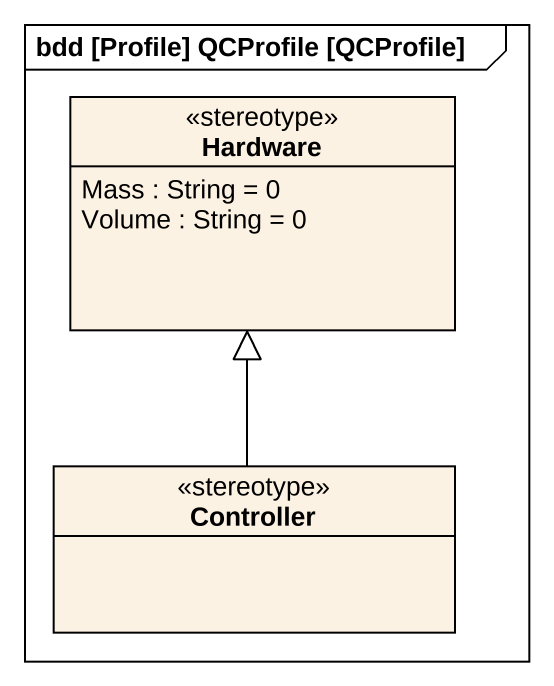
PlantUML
@startuml
mainframe bdd [Profile] QCProfile [QCProfile]
hide circle
hide empty members
class Hardware <<stereotype>> {
  Mass : String = 0
  Volume : String = 0
}
class Controller <<stereotype>>
Controller -up-|> Hardware
@enduml
